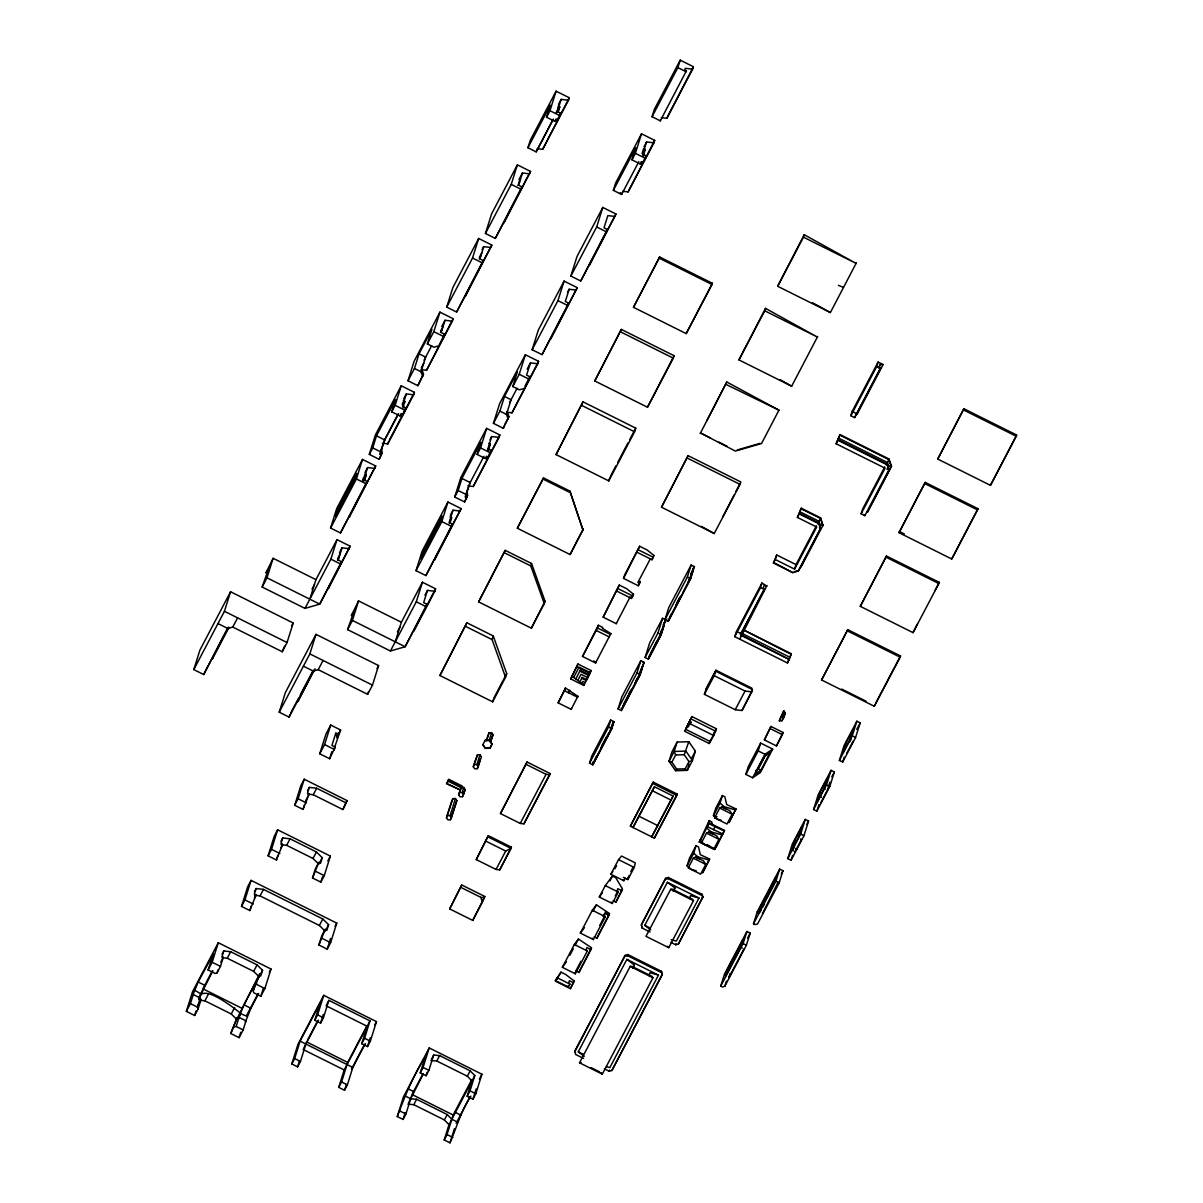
<?xml version="1.0" encoding="UTF-8"?>
<svg xmlns="http://www.w3.org/2000/svg" width="1203" height="1203" viewBox="0 0 1203 1203"><rect width="100%" height="100%" fill="white"/><g stroke="black" fill="none" stroke-linecap="round" stroke-linejoin="round"><path stroke-width="1.5" d="M623.319 877.348L627.876 879.558L634.237 867.468L635.274 862.867L621.605 856.055L618.522 859.619L610.838 874.25L623.831 880.731L625.154 878.205M228.66 627.034L203.683 674.522L193.788 669.59L199.924 650.056L230.57 591.741L293.186 622.974L287.051 642.522L282.224 651.725L232.781 627.064L227.878 628.492L217.984 623.56M203.683 674.522L227.773 627.695M193.788 669.59L224.435 611.289L230.57 591.741M213.096 656.627L212.329 659.064L228.75 627.831M315.953 579.651L336.99 539.636L350.178 546.207L319.727 604.117L304.991 608.402L262.149 587.034L268.359 569.305L265.893 573.004L273.111 558.282L315.953 579.651L309.833 599.184M262.149 587.034L266.991 577.816L273.111 558.282M282.224 651.725L284.6 646.206M375.697 465.997L340.479 532.989L330.584 528.057L336.72 508.508L362.524 459.411L375.697 465.997L349.126 517.531L349.893 515.095M313.291 671.094L289.096 717.123L279.216 712.191L285.337 692.657L315.983 634.357L378.599 665.575L372.479 685.124L367.637 694.326L318.209 669.68L313.291 671.094L303.412 666.161M238.179 1018.941L243.908 1004.791L259.427 975.332L260.75 975.994L262.54 970.28L257.066 964.881L230.705 951.738L223.788 950.941L221.984 956.656L223.307 957.317L220.465 966.4L217.051 972.896L215.081 973.468L208.089 969.994L213.382 953.964L198.164 981.979L192.615 995.768L193.262 994.535L200.254 998.024L200.916 999.904L198.074 1009.001L194.66 1015.497L186.36 1011.347L192.48 991.813L218.284 942.716L271.021 969.016L264.886 988.55L260.825 996.295L253.848 992.806L253.171 990.911L256.013 981.828L256.69 983.723M186.36 1011.347L190.42 1003.618L193.262 994.535M304.991 608.402L330.87 559.169L336.99 539.636M330.584 528.057L356.404 478.959L362.524 459.411M340.479 532.989L367.05 481.441L363.757 479.802L367.577 467.591L374.93 468.433M380.494 451.907L381.727 449.576L382.148 452.719L379.186 459.335L369.306 454.403L375.426 434.869L401.231 385.772L414.418 392.343L413.652 394.795L387.847 443.892L382.328 443.245M199.021 999.422C200.615 981.377 234.269 1008.204 240.495 1013.212L238.75 1018.776M199.202 999.046L200.961 993.483L199.412 999.618M194.66 1015.497L196.089 1010.956M202.375 990.37L198.826 998.415M329.141 586.222L328.374 588.673L350.178 546.207M198.074 1009.001L197.397 1007.106L200.254 998.024M363.471 477.862L362.524 480.914L364.704 476.749M369.306 454.403L372.719 447.907L376.494 435.832L395.471 399.742L391.697 411.817L399.937 415.922L402.81 414.418L405.757 407.802L402.464 406.163L406.298 393.937L413.652 394.795M208.089 969.994L212.164 962.25L218.284 942.716M349.411 548.658L342.058 547.801L338.223 560.027L341.517 561.666L340.75 564.102L330.87 559.169M289.096 717.123L289.863 714.687M279.216 712.191L309.863 653.891L315.983 634.357M363.892 481.02L365.005 477.501M364.569 480.448L366.223 475.17L364.584 474.343M367.05 481.441L366.283 483.892L356.404 478.959M217.051 972.896L217.999 969.874M381.005 450.298L385.035 439.02L397.967 414.418M391.697 411.817L395.11 405.306L401.231 385.772M398.539 413.697L384.734 439.952L379.727 454.343L381.381 455.17L380.96 452.012L372.719 447.907M379.186 459.335L382.148 452.719M256.119 888.536L254.374 894.1L256.089 894.957L249.818 910.551L241.517 906.4L247.638 886.867L251.066 880.37L336.75 923.107L330.63 942.641L327.201 949.137L318.9 945.002L321.742 935.919L325.171 929.408L326.885 930.265L328.63 924.701L322.795 918.972L263.472 889.378L256.119 888.536L254.419 891.784M241.517 906.4L244.931 899.904L251.066 880.37M387.847 443.892L388.614 441.441M421.817 369.336L423.501 374.043L417.892 385.697L408.012 380.765L414.133 361.216L439.937 312.118L453.125 318.705L452.358 321.141L426.554 370.238L421.035 369.607M408.012 380.765L414.464 368.494L419.05 353.832L431.967 329.291L427.366 343.938L433.967 347.231L438.869 345.802L444.478 334.148L441.17 332.509L445.005 320.299L452.358 321.141M402.93 407.937L404.93 401.531L403.291 400.704M405.757 407.802L404.99 410.238L395.11 405.306M249.818 910.551L251.247 906.009M282.705 837.965L280.961 843.529L282.675 844.386L276.404 859.98L268.104 855.829L274.224 836.296L277.637 829.799L330.374 856.1L324.254 875.634L320.825 882.13L312.524 877.995L315.381 868.912L318.795 862.401L320.509 863.258L322.254 857.694L316.419 851.965L290.058 838.807L282.705 837.965L280.991 841.213M268.104 855.829L271.517 849.333L277.637 829.799M422.734 376.494L421.05 371.772L425.651 357.126L419.05 353.832M427.366 343.938L433.817 331.667L439.937 312.118M417.892 385.697L423.501 374.043M426.554 370.238L453.125 318.705M491.832 245.051L456.614 312.043L446.719 307.111L452.854 287.577L478.659 238.48L491.832 245.051L465.26 296.6L466.027 294.149M401.381 622.252L422.418 582.237L435.591 588.808L405.14 646.733L390.419 651.003L347.577 629.635L353.772 611.906L351.321 615.605L358.539 600.883L401.381 622.252L395.261 641.8M276.404 859.98L277.833 855.438M347.577 629.635L352.419 620.432L358.539 600.883M346.299 803.033L316.645 788.236L309.291 787.394L307.547 792.972L309.261 793.815L302.991 809.408L294.69 805.273L300.81 785.724L304.224 779.228L347.065 800.596L342.885 809.544L313.231 794.747L307.712 794.115M294.69 805.273L298.103 798.762L304.224 779.228M444.478 334.148L443.712 336.599L433.817 331.667M446.719 307.111L472.538 258.028L478.659 238.48M456.614 312.043L483.185 260.51L479.892 258.871L483.711 246.66L491.08 247.502M230.781 1033.512L237.036 1017.918L239.006 1017.347L245.998 1020.836L243.141 1029.918L239.081 1037.648L230.781 1033.512L237.036 1017.918M335.231 747.078L329.637 758.717L319.742 753.785L325.878 734.251L330.705 725.048L340.599 729.98L333.622 750.146L335.231 747.078L331.938 745.424L335.772 733.213L339.441 733.635M302.991 809.408L304.419 804.867M259.758 973.678L236.735 1019.377L231.262 1013.979L204.901 1000.836L199.698 1000.234M234.194 1027.016L236.164 1026.445L239.006 1017.347M319.742 753.785L324.584 744.582L330.705 725.048M530.553 171.412L495.32 238.405L485.441 233.472L491.561 213.939L517.365 164.841L530.553 171.412L503.982 222.946L504.749 220.51M239.081 1037.648L240.75 1032.324M483.185 260.51L482.418 262.946L472.538 258.028M253.171 990.911L260.119 973.618M258.63 993.558L250.886 1008.279L245.352 1022.069L245.998 1020.836M329.637 758.717L331.863 751.619M485.441 233.472L511.245 184.375L517.365 164.841M495.32 238.405L521.891 186.871L518.598 185.217L522.433 173.006L529.786 173.849M260.825 996.295L263.201 988.716M553.395 119.097L536.177 151.864L527.937 147.758L530.267 140.285L556.087 91.187L569.26 97.759L568.493 100.21L542.688 149.307L537.17 148.676M521.891 186.871L521.125 189.307L511.245 184.375M558.418 117.398L557.651 119.834L554.778 121.338L546.538 117.232L550.327 105.157L527.937 147.758M536.177 151.864L552.824 119.819M546.538 117.232L549.951 110.736L556.087 91.187M367.637 694.326L368.404 691.89M312.524 877.995L318.795 862.401M542.688 149.307L569.26 97.759M568.493 100.21L561.139 99.368L557.32 111.578L560.613 113.217L559.846 115.668L549.951 110.736M557.56 112.48L558.553 109.278M558.282 111.759L559.786 106.947L558.132 106.12M461.125 508.598L425.892 575.59L416.012 570.658L422.133 551.124L447.937 502.027L461.125 508.598L434.554 560.132L435.321 557.696M342.885 809.544L347.065 800.596M320.825 882.13L322.494 876.807M390.419 651.003L416.283 601.786L422.418 582.237M416.012 570.658L441.817 521.561L447.937 502.027M425.892 575.59L452.478 524.057L449.17 522.403L453.005 510.192L460.358 511.034M467.14 492.177L467.561 495.335L464.614 501.937L454.719 497.019L460.839 477.471L486.659 428.373L499.831 434.945L499.065 437.396L473.26 486.493L467.741 485.862M454.719 497.019L458.148 490.508L461.922 478.448L480.899 442.343L477.11 454.418L485.35 458.523L488.223 457.02L486.583 456.193L485.35 458.523M435.591 588.808L434.824 591.259L427.471 590.417L423.651 602.628L426.945 604.267L426.178 606.718L416.283 601.786M449.32 523.621L450.418 520.102M449.997 523.049L451.651 517.771L449.997 516.959M318.9 945.002L325.171 929.408M452.478 524.057L451.711 526.493L441.817 521.561M465.922 494.508L470.448 481.621M477.11 454.418L480.538 447.922L486.659 428.373M483.967 456.298L470.162 482.553L465.155 496.944L466.809 497.771L466.373 494.613L458.148 490.508M464.614 501.937L467.561 495.335M327.201 949.137L330.539 938.49M365.411 1043.527L352.825 1067.452L347.381 1084.85L344.539 1090.249L338.735 1087.362L341.577 1081.963L347.712 1062.414L306.57 1041.903L300.449 1061.452L297.607 1066.85L291.818 1063.948L297.938 1044.415L323.742 995.317L376.479 1021.618L370.344 1041.151L367.517 1046.55L361.712 1043.663L367.156 1026.264L326.028 1005.753M473.26 486.493L499.831 434.945M507.245 411.937L508.929 416.644L503.32 428.298L493.441 423.366L499.561 403.832L525.365 354.735L538.553 361.306L537.786 363.742L511.982 412.84L506.463 412.208M291.818 1063.948L294.645 1058.55L300.103 1041.166L320.239 1002.866L314.78 1020.249L320.584 1023.151L323.427 1017.753L328.87 1000.355L369.998 1020.866L364.554 1038.264L361.712 1043.663M499.065 437.396L491.711 436.554L487.892 448.764L491.185 450.403L490.418 452.854L480.538 447.922M493.441 423.366L499.892 411.095L504.478 396.434L517.38 371.892L512.794 386.539L519.38 389.832L524.297 388.404M487.621 451.275L488.629 448.057M488.343 450.554L490.358 444.133L488.704 443.305M297.607 1066.85L299.246 1061.632M314.78 1020.249L317.622 1014.851L323.742 995.317M508.162 419.095L506.478 414.388L511.064 399.727L504.478 396.434M512.794 386.539L519.245 374.268L525.365 354.735M503.32 428.298L504.087 425.862M320.584 1023.151L323.306 1014.46M511.982 412.84L538.553 361.306M577.26 287.667L542.027 354.659L532.147 349.727L538.267 330.178L564.072 281.081L577.26 287.667L550.688 339.201M537.786 363.742L530.433 362.9L526.598 375.11L529.891 376.765L529.125 379.201L519.245 374.268M439.922 675.53L466.869 622.778L493.23 635.921L506.704 673.62L505.546 677.289L492.644 701.83L439.922 675.53L466.869 622.778M532.147 349.727L557.951 300.63L564.072 281.081M542.027 354.659L568.613 303.111L565.305 301.472L569.139 289.261L576.493 290.103M615.966 214.014L580.748 281.006L570.854 276.073L576.989 256.54L602.793 207.442L615.966 214.014L589.395 265.547M568.613 303.111L567.846 305.562L557.951 300.63M478.629 601.891L505.2 550.342L531.561 563.5L545.034 601.199L544.267 603.635L531.35 628.192L478.629 601.891L505.2 550.342M570.854 276.073L596.673 226.976L602.793 207.442M580.748 281.006L607.32 229.472L604.026 227.833L607.846 215.608L615.214 216.465M638.808 161.713L621.59 194.48L613.35 190.36L615.695 182.886L641.5 133.789L654.688 140.375L653.921 142.811L628.116 191.909L622.598 191.277M607.32 229.472L606.553 231.908L596.673 226.976M338.735 1087.362L344.193 1069.963L369.998 1020.866M643.846 159.999L643.079 162.435L640.207 163.954L631.966 159.834L635.74 147.774L613.35 190.36M621.59 194.48L621.876 193.548L620.237 192.721M517.335 528.237L543.53 477.922L569.891 491.08L582.974 529.997L570.072 554.538L517.335 528.237L543.53 477.922M631.966 159.834L635.379 153.337L641.5 133.789M344.539 1090.249L346.208 1084.926M628.116 191.909L654.688 140.375M692.627 69.172L685.274 68.315L684.748 69.985L686.402 70.812L660.297 120.826L652.071 116.721L654.402 109.247L680.221 60.15L693.394 66.721L692.627 69.172L666.823 118.27L661.304 117.623M642.056 153.533L643.56 148.721L645.214 149.548L643.199 155.969M653.921 142.811L646.567 141.969L642.733 154.179L646.026 155.819L645.259 158.27L635.379 153.337M642.973 155.082L643.981 151.879M505.546 677.289L492.087 639.59L493.23 635.921M367.517 1046.55L370.238 1037.858M660.297 120.826L660.597 119.909M556.057 454.599L583.004 401.832L635.74 428.133L634.582 431.802L608.778 480.899L556.057 454.599L583.004 401.832M652.071 116.721L677.875 67.624L680.221 60.15M446.448 817.814L451.817 800.717L452.929 798.597L455.441 798.521L456.854 800.566L451.501 817.664L450.388 819.769L447.862 819.845L446.448 817.814L452.929 798.597M666.823 118.27L693.394 66.721M451.501 817.664L450.087 815.619L455.441 798.521M450.388 819.769L456.854 800.566M448.493 779.709L463.741 787.664L465.155 789.694L462.508 796.702L459.997 796.777L458.584 794.732L462.012 785.95L448.824 779.379L446.599 783.604L460.117 789.845L446.599 783.604M458.584 794.732L461.23 787.739L463.741 787.664L462.208 792.551L463.621 794.581M544.267 603.635L530.794 565.936L531.561 563.5M686.402 70.812L686.116 71.729L677.875 67.624M462.508 796.702L465.155 789.694L461.681 786.281M492.644 701.83L493.41 699.394M473.29 766.747L477.471 754.867L479.982 754.792L481.395 756.822L478.328 766.597L477.23 768.717L474.704 768.792L473.29 766.747L477.471 754.867M594.763 380.96L621.334 329.411L674.071 355.712L673.304 358.163L647.5 407.246L594.763 380.96L621.334 329.411M482.899 744.717L485.426 748.386L489.967 748.251L492.147 743.86L489.606 740.191L485.08 740.326L482.899 744.717L485.426 748.386M478.328 766.597L476.929 764.567L479.982 754.792M485.08 740.326L489.426 740.777L491.967 744.446M477.23 768.717L480.283 758.943M486.057 741.003L489.08 732.777L491.606 732.702L493.004 734.732L490.613 742.386M486.689 740.431L489.08 732.777M489.2 740.356L491.606 732.702M490.463 741.439L493.004 734.732M582.974 529.997L569.891 491.08M489.967 748.251L492.147 743.86M531.35 628.192L545.034 601.199M633.47 307.306L659.665 256.991L712.402 283.291L712.011 284.509L686.206 333.607L633.47 307.306L659.665 256.991M449.681 908.912L461.741 884.987L484.809 896.491L482.433 902.009L472.749 920.415L449.681 908.912L461.741 884.987M570.072 554.538L583.35 528.779M476.268 859.589L488.328 835.664L511.395 847.168L511.019 848.401L499.726 869.874L496.042 869.453L476.268 859.589L488.328 835.664M411.591 1095.918L405.907 1114.038L403.065 1119.437L397.276 1116.549L403.396 1097.016L429.2 1047.918L481.937 1074.219L475.817 1093.753L472.974 1099.151L467.17 1096.264L471.967 1080.971L474.794 1075.572L470.193 1070.835L439.606 1055.587L433.666 1055.061L431.546 1059.106M397.276 1116.549C404.554 1097.301 412.043 1078.053 423.11 1060.369L425.035 1057.557L420.238 1072.85L426.042 1075.753L428.885 1070.354L433.666 1055.061M403.065 1119.437L405.2 1112.655M500.463 813.559L527.049 762.025L550.117 773.529L549.726 774.747L523.922 823.844L520.237 823.423L500.463 813.559L527.049 762.025M420.238 1072.85L423.08 1067.452L429.2 1047.918M608.778 480.899L609.936 477.23M472.749 920.415L484.809 896.491M426.042 1075.753L427.11 1072.354M499.726 869.874L511.395 847.168M647.5 407.246L674.071 355.712M577.861 696.296L571.184 709.364L558.147 702.853L565.395 687.966L577.861 696.296L577.575 697.214L564.523 690.702L565.395 687.966M523.922 823.844L550.117 773.529M570.718 678.928L577.966 664.026L591.019 670.537L590.162 673.289L583.771 685.439L570.718 678.928L577.966 664.026M610.838 633.575L595.575 662.973L582.523 656.462L598.357 625.244L602.703 627.41L602.417 628.327L610.838 633.575L610.553 634.492L597.5 627.981L598.357 625.244M583.771 685.439L584.056 684.522L571.59 676.176M588.613 675.5L588.899 674.582L580.192 670.251L579.906 671.169L588.613 675.5L586.192 680.462L581.846 678.297L582.132 677.379L586.478 679.545M686.206 333.607L712.402 283.291M571.184 709.364L571.485 708.447M630.192 596.763L616.222 623.695L603.169 617.184L619.289 585.049L626.673 588.733L633.485 594.237L631.62 598.523L616.853 591.169M470.854 1096.159C461.155 1110.549 456.749 1127.226 449.997 1142.85L444.208 1139.963L448.99 1124.67L471.967 1080.971L467.35 1076.234L436.764 1060.986L430.839 1060.46M444.208 1139.963L447.035 1134.549L453.17 1115.016L471.621 1079.918M603.169 617.184L619.289 585.049M595.575 662.973L595.861 662.056L593.696 660.973M638.327 585.756L640.191 581.47L638.327 585.756L623.56 578.402L624.718 574.733L639.68 546.252L647.064 549.936L653.876 555.455L652.011 559.741L637.244 552.372M449.997 1142.85L454.448 1128.64M623.56 578.402L639.68 546.252M467.17 1096.264L470.012 1090.865L474.794 1075.572M616.222 623.695L616.507 622.778M472.974 1099.151L476.162 1088.956M661.515 507.2L688.086 455.651L740.807 481.952L740.056 484.403L714.236 533.5L661.515 507.2L688.086 455.651M652.011 559.741L653.876 555.455M613.996 721.695L613.049 721.71L613.274 724.041L612.312 724.056L613.004 724.898L611.575 726.401L611.801 728.732L592.823 764.837L589.53 763.183L591.741 756.146L610.703 720.056L613.996 721.695L611.41 726.627M592.823 764.837L612.267 727.244M594.026 760.988L592.598 762.507L593.29 763.334M706.868 420.674L726.792 382.013L778.958 410.148L761.559 443.486L735.379 451.08L700.417 432.945M589.53 763.183L608.507 727.093L610.703 720.056M641.831 669.65L640.868 669.68L641.56 670.522L640.116 672.086L640.312 674.477L621.349 710.567L618.056 708.928L621.831 696.853L640.808 660.763L644.101 662.402L639.244 674.567M621.349 710.567L640.793 672.943M700.221 433.546L726.792 382.013M618.056 708.928L637.019 672.838L640.808 660.763M645.094 657.5L649.68 642.838L662.582 618.297L665.876 619.936L663.304 624.838L664.071 625.71L661.003 632.176L661.289 634.582L648.387 659.139L645.094 657.5L657.996 632.943L662.582 618.297M640.868 670.522L643.831 663.289L643.139 662.432L644.101 662.402M817.664 336.494L791.664 386.208L738.943 359.908L765.514 308.374L817.469 337.111L764.747 310.81L765.514 308.374M648.387 659.139L661.77 633.034M649.635 655.139L649.154 656.703L662.056 632.146L661.861 629.74L663.304 628.146L662.612 627.289L663.59 627.259M694.432 566.673L693.469 566.703L694.146 567.545L692.702 569.109L692.913 571.5L691.951 571.53L692.642 572.372L691.199 573.936L691.394 576.327L690.447 576.357L690.642 578.733L668.251 621.334L664.958 619.695L668.748 607.62L691.139 565.034L694.432 566.673L690.702 574.102M663.109 626.537L665.605 620.823L664.913 619.966L665.876 619.936M668.251 621.334L691.124 577.199M856.371 262.856L830.371 312.554L777.649 286.269L804.221 234.72L856.19 263.457L803.454 237.171L804.221 234.72M664.958 619.695L687.349 577.094L691.139 565.034M570.402 988.64L574.072 980.911L565.771 974.535L561.004 972.159L555.38 980.58L568.372 987.061L569.921 984.114L568.778 982.731L569.41 980.716L573.5 982.761L570.402 988.64L555.53 981.227L557.079 978.295L555.38 980.58M573.5 982.761L574.072 980.911M714.236 533.5L701.244 526.312M578.914 972.445L591.485 947.784L578.417 939.032L574.342 944.505L562.342 967.317L575.335 973.798L587.335 950.987L586.192 949.603L586.823 947.588L590.914 949.618L578.914 972.445L576.192 971.092M590.914 949.618L591.485 947.784M630.357 826.19L653.229 782.13L677.229 794.1L676.808 795.454L654.342 838.16L630.357 826.19L653.229 782.13M596.914 938.205L609.485 913.558L596.417 904.791L592.342 910.265L580.342 933.092L593.335 939.573L605.335 916.746L604.192 915.378L604.823 913.348L608.898 915.393L596.914 938.205L594.192 936.851M608.898 915.393L609.485 913.558M615.876 902.13L622.447 888.882L615.68 877.619L612.447 876.01L605.304 885.603L599.305 897.017L612.297 903.498L618.297 892.085L617.154 890.701L617.786 888.686L621.876 890.716L615.876 902.13L613.154 900.776M621.876 890.716L622.447 888.882M627.981 877.543L627.395 879.378L629.395 875.573L627.876 879.558M583.605 1058.46L575.59 1054.46L575.034 1050.76L625.184 955.332L627.861 954.565L661.515 971.347L662.071 975.047L611.906 1070.475L609.244 1071.241L604.432 1068.85M778.958 410.148L726.026 384.449M677.109 742.071L674.176 751.454L669.018 761.273L675.56 770.732L687.274 770.371L692.447 760.552L695.379 751.183L688.823 741.71L677.109 742.071L671.951 751.89L669.018 761.273L671.875 762.146L676.657 769.063L685.199 768.792L687.274 770.371L689.244 764.131M791.664 386.208L780.326 379.847M684.718 731.289L691.936 716.582L716.447 728.807L713.695 735.544L709.229 743.529L684.718 731.289L689.169 723.304L713.695 735.544M691.078 722.732L689.996 721.093L690.492 719.469L686.146 728.401L691.936 716.582M654.342 838.16L677.229 794.1M688.823 741.71L684.191 754.717L688.973 761.634L685.199 768.792M704.402 694.342L706.116 688.868L715.92 670.221L751.77 688.101L751.815 691.845L742.01 710.507L735.244 709.725L704.402 694.342L714.206 675.68L715.92 670.221M574.673 1051.888L625.184 955.332M624.838 956.475L627.5 955.693L627.861 954.565M650.071 931.994L642.071 927.994L641.5 924.295L665.71 878.25L668.372 877.483L702.026 894.265L702.943 896.836L678.387 944.009L675.71 944.776L670.913 942.385M642.071 927.994L642.417 926.866M843.468 287.397L838.416 285.322M789.469 658.898L787.454 662.958L734.717 636.658L736.146 632.116L761.95 583.019L766.777 586.087L764.1 585.395L763.213 588.252L764.281 589.44L740.928 633.876L741.559 635.665L789.288 659.47L741.74 635.094L741.108 633.304L764.461 588.869M633.455 967.889L634.372 964.971L626.868 959.362L578.267 1051.828L584.267 1056.309M741.108 633.304L737.168 631.996M766.958 585.515L741.138 636.267L740.281 633.876M741.74 635.094L739.725 639.154M641.154 925.438L665.71 878.25M709.229 743.529L709.996 741.078M711.184 739.003L710.672 740.627L715.018 731.695L714.371 732.672M665.349 879.393L668.026 878.611L668.372 877.483M734.717 636.658L760.522 587.56L761.95 583.019M609.244 1071.241L609.59 1070.114M611.906 1070.475L662.432 973.919M799.694 511.666L819.002 521.305L820.281 524.884L822.972 525.561L820.596 517.831L801.273 508.207L798.807 514.523L799.424 513.35L818.732 522.989L820.641 528.358L798.341 571.019L792.747 572.643L773.424 563.019L776.702 554.974L796.01 564.598L794.581 569.154L775.273 559.515L776.702 554.974M673.981 890.806L674.898 887.889L667.394 882.28L644.748 925.363L650.748 929.844M649.034 975.663L649.951 972.746L658.462 975.122L609.861 1067.572L606.462 1066.625M696.251 870.837L691.439 869.438L687.078 865.814L689.454 858.235L696.041 845.709L698.537 846.942L700.311 854.671L709.605 859.062L702.672 872.686L709.605 859.062M794.581 569.154L816.717 527.049L797.394 517.425L801.273 508.207M797.394 517.425L799.424 513.35M687.078 865.814L693.68 853.273L696.041 845.709M709.229 820.626L707.815 825.153L709.168 822.792L724.522 830.446L714.642 849.483L699.229 842.04L709.229 820.626L711.71 821.875L712.387 824.822M709.439 845.769L704.612 844.371L700.266 840.732L700.778 839.092L699.229 842.04M742.01 710.507L752.522 689.605L715.62 671.184L705.8 689.845M662.071 975.047L661.515 971.347M700.266 840.732L709.168 822.792M721.003 820.235L717.8 819.303L713.439 815.664L715.815 808.1L722.401 795.559L724.898 796.807L726.672 804.536L735.965 808.927L729.033 822.551L735.965 808.927M689.56 898.581L690.477 895.664L698.988 898.039L676.342 941.122L671.244 939.693M675.71 944.776L676.071 943.648M713.439 815.664L720.026 803.138L722.401 795.559M792.747 572.643L773.604 562.448M678.387 944.009L702.943 896.836M839.995 434.554L837.514 440.869L838.13 439.712L887.107 464.132L889.017 469.501L864.867 515.666L861.122 513.801L885.077 468.193L836.115 443.772L839.995 434.554L888.957 458.99L891.513 466.147L867.378 512.313L891.513 466.147M836.115 443.772L838.13 439.712M798.341 571.019L820.641 528.358L819.393 527.726M801.018 567.094L823.153 525.004M714.642 849.483L715.8 846.807M880.235 364.464L879.348 367.306L880.416 368.509L854.611 417.606L850.852 415.727L852.28 411.17L878.085 362.073L883.092 364.584L880.235 364.464L878.521 367.742M716.191 846.536L715.86 847.619L724.522 830.446M702.582 897.964L702.026 894.265M820.476 528.929L818.732 522.989L818.115 524.147L820.596 517.831M854.611 417.606L880.596 367.938M745.845 774.401L748.296 766.582L760.642 743.093L772.687 749.108L760.341 772.597L752.627 777.785L745.845 774.401L758.191 750.913L760.642 743.093M850.852 415.727L876.656 366.629L878.085 362.073M787.454 662.958L791.333 653.74L743.604 629.951L791.153 654.312L788.852 660.056M764.371 739.905L770.973 726.447L783.048 732.477L782.356 734.687L776.446 745.935L764.371 739.905L770.973 726.447M779.333 720.883L783.845 710.793L785.318 713.048L784.161 716.762L782.07 720.717L779.333 720.883L783.845 710.793M782.07 720.717L783.243 717.003L780.491 717.168M776.446 745.935L783.048 732.477M861.122 513.801L862.536 509.245L884.791 466.899M864.867 515.666L863.799 514.478M720.717 986.144L724.507 974.084L746.898 931.483L750.191 933.137L746.401 945.197L724.823 986.265L722.371 986.971L720.717 986.144L743.108 943.558L746.898 931.483M889.017 469.501L887.107 464.132L886.491 465.29L888.957 458.99M724.823 986.265L726.447 981.092M821.589 679.996L847.784 629.665L900.506 655.966L900.13 657.199L874.325 706.296L821.589 679.996L847.784 629.665M887.769 468.884L888.656 466.027L887.378 462.448L838.401 438.027M730.161 973.362L728.807 977.678L743.95 948.896M740.657 947.242L742.898 940.069L727.77 968.851L725.514 976.039L740.657 947.242L742.296 948.069M753.499 923.799L757.273 911.724L779.664 869.137L782.958 870.777L779.183 882.852L757.604 923.904L755.138 924.626L753.499 923.799L775.89 881.197L779.664 869.137M760.296 911.859L761.063 909.408M860.295 606.342L886.491 556.027L939.227 582.327L938.836 583.545L913.032 632.643L860.295 606.342L886.491 556.027M778.07 882.235L762.431 913.724M787.754 858.611L792.356 843.965L805.258 819.408L808.551 821.063L803.965 835.709L791.048 860.265L787.754 858.611L800.972 833.499M792.988 850.656L794.521 845.769M791.048 860.265L792.582 855.378M805.258 819.408L800.657 834.07L803.965 835.709M795.649 848.566L796.702 849.092L795.815 849.995M899.017 532.703L925.212 482.388L977.934 508.689L977.558 509.907L951.738 559.004L899.017 532.703L925.212 482.388M813.574 809.514L818.16 794.867L831.062 770.311L834.356 771.965L829.769 786.612L816.867 811.168L813.574 809.514L826.476 784.973L831.062 770.311M816.867 811.168L818.897 804.657M824.01 788.672L827.078 778.897L820.626 791.168L817.559 800.942L824.01 788.672L825.243 789.288M829.859 782.161L827.303 790.311L820.852 802.581M839.378 760.416L843.965 745.77L856.867 721.214L860.175 722.868L855.574 737.514L842.671 762.07L839.378 760.416L852.28 735.875L856.867 721.214M842.671 762.07L844.205 757.183M937.723 459.05L963.919 408.734L1016.64 435.035L1016.264 436.253L990.46 485.35L937.723 459.05L963.919 408.734M874.325 706.296L874.701 705.063M913.032 632.643L917.498 623.816M951.738 559.004L977.934 508.689M990.46 485.35L1016.64 435.035M654.417 786.762L632.989 827.514L654.417 786.762L673.139 796.1L651.71 836.852L673.139 796.1M446.93 783.273L448.824 779.379M423.095 1074.339L408.569 1102.805M212.886 970.731L201.157 994.039L194.405 990.054M630.808 871.694L632.943 867.318M934.896 590.703L939.227 582.327M232.781 627.064L237.623 617.861M365.005 472.493L367.577 467.591M403.712 398.855L406.298 393.937M424.042 360.193L431.666 345.667M441.772 326.434L445.005 320.299M482.102 249.728L483.711 246.66M518.989 179.548L522.433 173.006M558.553 104.27L561.139 99.368M364.208 476.478L365.667 473.696M402.193 404.223L404.373 400.043M421.321 367.832L423.742 363.231M440.674 331.005L443.095 326.404M479.38 257.367L481.801 252.765M518.794 182.39L520.508 179.112M557.771 108.255L559.23 105.473M440.524 332.524L442.133 329.457M479.23 258.886L480.839 255.818M517.831 185.442L519.561 182.164M556.072 112.691L558.267 108.526M399.937 415.922L401.155 413.591L402.81 414.418M554.778 121.338L555.997 119.007L557.651 119.834M559.154 115.999L560.613 113.217M291.562 626.041L293.186 622.974M389.471 439.802L414.418 392.343M312.013 589.139L314.419 584.538M339.532 552.613L342.058 547.801M337.607 558.718L340.133 553.921M337.502 560.162L339.186 556.974M341.517 561.666L319.727 604.117L266.991 577.816M290.735 713.033L298.509 698.251M300.239 694.958L313.201 670.297M313.216 671.289L297.758 701.665L315.036 668.793M318.209 669.68L323.051 660.462M450.418 515.11L453.005 510.192M489.997 439.817L491.711 436.554M509.455 402.794L517.095 388.268M527.2 369.035L530.433 362.9M567.53 292.329L569.139 289.261M643.981 146.871L646.567 141.969M212.36 970.746L202.871 988.791L241.638 1008.129M307.577 790.642L309.291 787.394M222.074 954.19L223.788 950.941M336.569 737.65L340.599 729.98M640.207 163.954L641.425 161.623L643.079 162.435M197.503 1006.415L200.916 999.904M220.751 962.189L223.307 957.317M254.374 898.205L256.089 894.957M280.961 847.634L282.675 844.386M305.833 800.326L309.261 793.815M488.989 454.584L491.185 450.403M504.899 424.328L508.929 416.644M525.049 385.968L529.891 376.765M644.567 158.601L646.026 155.819M376.99 668.657L378.599 665.575M397.426 631.74L399.847 627.139M204.901 1000.836L208.314 994.325M222.089 957.633L227.277 958.235L230.705 951.738M254.54 895.243L260.059 895.889L263.472 889.378M281.126 844.686L286.645 845.318L290.058 838.807M313.231 794.747L316.645 788.236M424.945 595.214L427.471 590.417M426.945 604.267L405.14 646.733L352.419 620.432M413.802 631.274L434.824 591.259M231.262 1013.979L234.675 1007.482M262.54 970.28L259.126 976.776L253.653 971.377L257.066 964.881M322.254 857.694L318.84 864.19L313.006 858.461L316.419 851.965M240.314 1013.573L247.141 1016.355M246.931 1014.836L258.104 993.558M269.292 972.295L271.021 969.016M327.802 860.972L330.374 856.1M328.63 924.701L325.201 931.197L319.381 925.468L322.795 918.972M335.036 926.355L336.75 923.107M307.412 1040.309L317.487 1021.167M303.773 1048.099L318.479 1020.114M326.735 1004.415L328.87 1000.355M493.786 698.176L506.704 673.62M610.793 475.591L615.951 465.772M617.665 462.508L627.996 442.869M629.71 439.591L635.74 428.133M347.712 1062.414L366.99 1025.723M351.532 1069.076L364.434 1044.52M374.75 1024.881L376.479 1021.618M558.147 702.853L564.523 690.702M582.523 656.462L597.5 627.981M738.943 359.908L764.747 310.81M777.649 286.269L803.454 237.171M573.756 677.259L579.079 667.139L589.951 672.567M568.327 692.823L569.741 690.131M575.651 679.259L580.192 670.251M577.816 680.342L581.019 674.266L587.545 677.53M579.711 682.342L582.132 677.379M581.891 683.439L582.944 681.409L585.124 682.492M588.899 674.582L591.019 670.537M650.297 558.884L637.906 582.447L639.62 583.305M632.192 596.703L633.485 594.237M496.042 869.453L505.726 851.032L511.019 848.401L487.952 836.882M520.237 823.423L546.057 774.326L549.726 774.747M422.945 1073.753L412.027 1094.504L453.17 1115.016M691.951 572.357L693.665 569.079M640.477 670.627L643.064 665.695M660.627 632.252L664.071 625.71M690.808 574.884L693.394 569.966M691.199 574.778L692.913 571.5M612.011 725.83L613.741 722.552M628.507 694.372L630.237 691.078M640.582 671.394L642.312 668.116M660.718 633.064L663.304 628.146M602.056 745.379L606.372 737.168M611.545 727.319L613.274 724.041M623.725 704.101L628.026 695.905M629.755 692.612L631.485 689.334M635.801 681.139L637.515 677.86M655.079 644.432L656.793 641.154M661.094 632.973L662.823 629.71M676.657 603.395L680.101 596.853M688.717 580.463L692.161 573.906M594.884 759.349L596.613 756.07M600.929 747.875L608.688 733.108M610.417 729.815L613.004 724.898M622.583 706.627L630.342 691.86M634.658 683.65L641.56 670.522M650.492 653.5L655.65 643.68M657.379 640.417L662.537 630.598M669.485 617.38L671.214 614.116M675.515 605.921L679.83 597.726M687.575 582.989L691.875 574.793M735.98 491.17L740.01 483.486M407.862 1104.159L413.802 1104.685L416.629 1099.286L447.215 1114.534L451.832 1119.271L457.636 1122.158M436.764 1060.986L439.606 1055.587M596.147 757.559L612.538 726.386M622.959 706.522L641.079 672.071M670.733 615.65L681.063 595.981M682.793 592.703L691.394 576.327M722.687 516.929L734.176 494.839M448.99 1124.67L444.373 1119.933L447.215 1114.534M467.35 1076.234L470.193 1070.835M456.132 1123.316L469.892 1097.121M479.35 1079.121L481.937 1074.219M773.424 563.019L775.273 559.515M614.913 868.792L616.583 865.604M561.004 972.159L555.53 981.227M569.846 955.332L573.275 948.806M574.989 945.543L578.417 939.032M592.989 911.318L596.417 904.791M671.875 762.146L675.635 754.973L674.176 751.454L685.89 751.093L692.447 760.552L688.973 761.634M609.876 880.897L612.447 876.01M883.092 364.584L857.107 414.238L852.28 411.17M603.109 916.611L604.823 913.348M575.741 971.137L580.884 961.347M599.726 925.483L604.011 917.333M615.259 895.934L617.831 891.047M691.936 757.725L695.379 751.183M796.01 564.598L816.431 525.741M712.943 735.394L714.417 732.191M735.244 709.725L745.048 691.063L751.815 691.845M886.942 469.29L888.656 466.027L891.348 466.719L888.791 459.546L839.814 435.125M579.515 1062.79L630.177 966.4L631.77 966.265L651.876 976.295L652.958 977.768L602.297 1074.159L579.515 1062.79L581.109 1062.655M670.703 889.318L645.981 936.325L668.763 947.693L693.484 900.686L692.387 899.212L672.297 889.182L670.703 889.318L693.484 900.686M632.643 968.265L634.372 964.971M673.154 891.197L674.898 887.889M693.349 858.19L688.221 867.965L700.642 874.16L705.785 864.386L703.424 860.822L695.74 856.987L693.349 858.19L705.785 864.386M706.537 833.123L701.394 842.897L713.815 849.092L718.958 839.318L716.597 835.754L708.928 831.92L706.537 833.123L718.958 839.318M714.567 817.829L719.71 808.055L722.101 806.852L729.77 810.672L732.131 814.251L727.003 824.025L714.567 817.829L716.958 816.626M699.8 859.002L697.304 858.295L698.026 856.912L693.68 853.273M712.973 833.935L710.477 833.228L711.199 831.844L706.853 828.205M726.146 808.867L723.665 808.145L724.386 806.777L720.026 803.138M707.364 826.551L713.484 829.604L715.033 826.672L724.326 831.047M783.935 715.695L785.318 713.048M752.627 777.785L764.973 754.296L772.687 749.108M758.612 767.243L765.514 754.086M755.529 770.777L758.281 768.928L765.875 754.461M760.762 770.431L770.055 752.762L764.552 756.461L755.258 774.13L760.762 770.431L758.281 768.928M762.822 907.062L764.506 903.859M849.393 742.341L851.017 739.274M806.837 824.326L808.551 821.063M831.784 776.867L834.356 771.965M856.731 729.409L860.175 722.868M747.604 938.054L750.191 933.137M781.243 874.055L782.958 870.777M795.86 850.145L801.499 839.408L800.672 839.002M846.656 753.484L853.107 741.213M795.935 850.566L796.702 849.092M875.558 703.424L900.506 655.966M675.56 770.732L676.657 769.063M558.854 108.345L559.786 106.947M403.997 402.93L404.93 401.531M365.291 476.568L366.223 475.17M644.267 150.946L645.214 149.548M489.426 445.531L490.358 444.133M450.719 519.17L451.651 517.771M256.81 980.25L259.277 976.55M715.229 730.657L716.447 728.807M610.838 874.25L612.868 871.513M599.305 897.017L602.372 892.897M580.342 933.092L584.417 927.618M562.342 967.317L566.418 961.844M737.319 449.967L759.995 443.381M794.326 571.681L797.123 570.869M665.109 622.372L664.146 622.417L664.342 624.823L663.379 624.853M661.094 632.176L662.056 632.146M641.62 667.259L642.582 667.229M622.101 708.161L621.139 708.191L621.831 709.033M686.657 726.777L688.733 726.717M485.621 747.8L490.147 747.664M675.635 754.973L684.191 754.717M474.403 764.642L476.929 764.567M459.696 792.627L462.208 792.551M447.561 815.694L450.087 815.619M416.629 1099.286L410.704 1098.76L404.9 1095.858M460.975 887.438L480.749 897.303L484.418 897.724M724.386 806.777L735.619 810.01M711.199 831.844L722.447 835.077M698.026 856.912L709.259 860.145M687.71 724.522L689.469 725.138M713.484 829.604L722.777 833.995M659.289 258.209L712.011 284.509M876.656 366.629L880.416 368.509M963.528 409.952L1016.264 436.253M620.568 331.863L673.304 358.163M837.95 440.268L886.927 464.704M924.821 483.606L977.558 509.907M899.393 531.485L904.34 533.952M702.086 433.772L710.462 437.952M718.823 442.118L727.198 446.298M801.093 508.779L820.416 518.403L822.972 525.561M581.861 405.501L634.582 431.802M687.319 458.102L740.056 484.403M799.243 513.922L818.551 523.546M886.115 557.245L938.836 583.545M414.464 368.494L421.05 371.772M499.892 411.095L506.478 414.388M543.154 479.14L569.515 492.298M760.522 587.56L764.281 589.44M847.393 630.898L900.13 657.199M638.537 549.921L653.304 557.29M687.349 577.094L690.642 578.733M376.494 435.832L384.734 439.952M461.922 478.448L470.162 482.553M742.025 633.41L789.739 657.214M841.754 689.078L865.995 701.184M618.147 588.703L632.913 596.071M504.433 552.794L530.794 565.936M657.996 632.943L661.289 634.582M852.28 735.875L855.574 737.514M714.206 675.68L745.048 691.063M596.207 630.447L609.259 636.943M770.281 728.657L782.356 734.687M637.019 672.838L640.312 674.477M758.191 750.913L764.973 754.296M826.476 784.973L829.769 786.612M691.169 719.018L715.68 731.244M577.109 666.778L590.162 673.289M685.951 729.439L710.462 741.68M820.326 796.672L821.559 797.288M465.726 626.432L492.087 639.59M608.507 727.093L611.801 728.732M719.71 808.055L732.131 814.251M794.221 851.273L795.048 851.679M652.808 783.484L676.808 795.454M652.823 790.988L671.53 800.326M708.913 823.604L715.033 826.672M707.169 845.047L714.838 848.867M775.89 881.197L779.183 882.852M639.425 816.461L658.146 825.799M224.435 611.289L287.051 642.522M309.863 653.891L372.479 685.124M526.282 764.461L546.057 774.326M757.273 911.724L758.928 912.551M668.026 878.611L701.665 895.393M667.394 882.28L698.988 898.039M618.522 859.619L634.237 867.468M448.042 781.168L461.23 787.739M743.108 943.558L746.401 945.197M324.584 744.582L334.479 749.514M605.304 885.603L618.297 892.085M611.154 902.115L612.297 903.498M485.952 841.183L505.726 851.032M644.748 925.363L649.74 927.844M592.342 910.265L605.335 916.746M592.192 938.19L593.335 939.573M627.5 955.693L661.154 972.475M626.868 959.362L658.462 975.122M298.103 798.762L306.404 802.912M630.177 966.4L652.958 977.768M574.342 944.505L587.335 950.987M556.929 977.633L569.921 984.114M286.645 845.318L313.006 858.461M271.517 849.333L279.818 853.483M315.938 871.498L324.254 875.634M578.267 1051.828L583.26 1054.309M260.059 895.889L319.381 925.468M591.154 1067.662L599.53 1071.843M244.931 899.904L253.247 904.039M322.314 938.505L330.63 942.641M227.277 958.235L253.653 971.377M212.164 962.25L220.465 966.4M256.585 984.415L264.886 988.55M317.622 1014.851L323.427 1017.753M364.554 1038.264L370.344 1041.151M423.08 1067.452L428.885 1070.354M470.012 1090.865L475.817 1093.753M198.164 981.979L205.142 985.468M243.908 1004.791L250.886 1008.279M408.148 1088.85L413.937 1091.738M455.065 1112.249L460.869 1115.151M300.103 1041.166L352.825 1067.452M303.066 1049.452L344.193 1069.963M413.802 1104.685L444.373 1119.933M190.42 1003.618L197.397 1007.106M236.164 1026.445L243.141 1029.918M294.645 1058.55L300.449 1061.452M341.577 1081.963L347.381 1084.85M400.118 1111.151L405.907 1114.038M447.035 1134.549L452.839 1137.452M812.521 302.675L830.371 312.554M688.943 723.349L690.342 724.311M605.35 911.994L607.816 913.904M722.101 806.852L723.665 808.145M708.928 831.92L710.477 833.228M695.74 856.987L697.304 858.295M668.056 618.943L668.733 619.801M667.68 946.22L668.763 947.693M601.199 1072.685L602.297 1074.159M782.687 714.492L784.161 716.762M689.845 720.447L690.973 722.281M623.365 879.694L623.831 880.731M574.884 972.761L575.335 973.798M567.906 986.024L568.372 987.061M480.749 897.303L482.433 902.009M335.772 733.213L337.457 737.92M337.787 509.486L335.577 516.523L354.554 480.433L356.765 473.396L337.787 509.486M423.215 552.087L421.005 559.124L439.982 523.034L442.178 515.997L423.215 552.087M760.552 906.506L758.296 913.678L773.424 884.897L775.679 877.709L760.552 906.506M794.807 840.265L791.754 850.04L798.206 837.769L801.258 827.995L794.807 840.265M846.431 742.071L843.363 751.845L849.814 739.574L852.882 729.8L846.431 742.071"/></g></svg>
